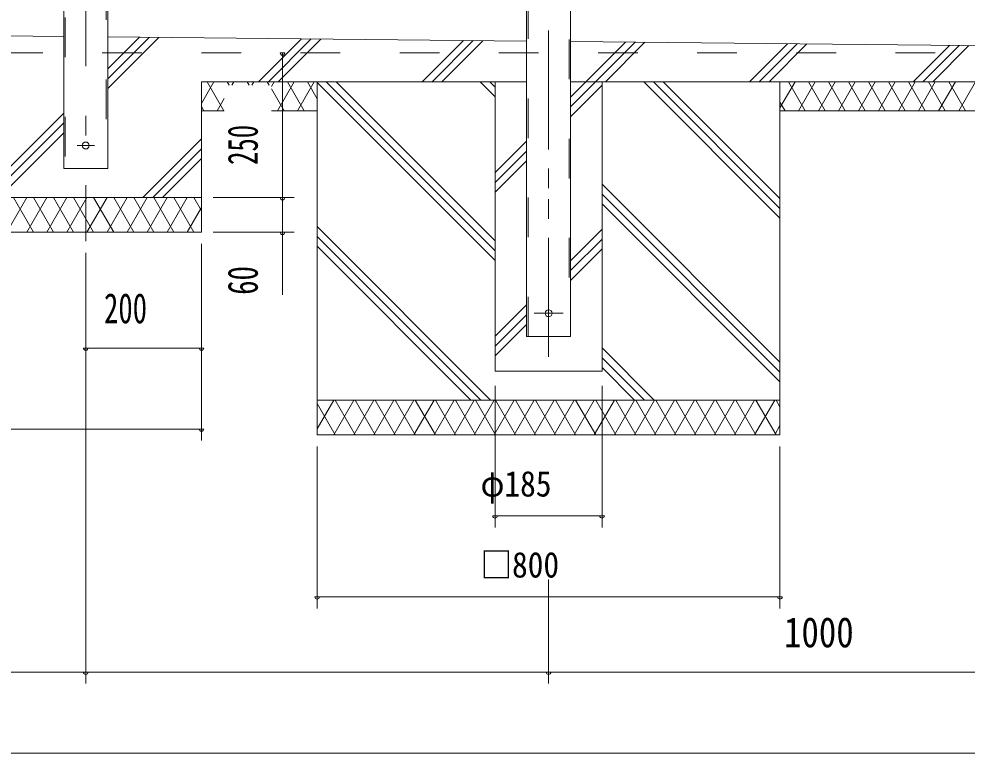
# Model space of a CAD drawing. Units: millimetres, scale not verified. Extents: x -37128 to 37128, y -14700 to 14700.
# Drawn here: x 27249 to 32985, y -3402 to 1038 of the extents above; entities that cross this region are included whole.
import ezdxf
from ezdxf.enums import TextEntityAlignment as Align

# ---------------------------------------------------------------- set-up
doc = ezdxf.new("R2010")
doc.units = ezdxf.units.MM
doc.header["$LTSCALE"] = 60
for name, pattern in [('USER2', [10, 4, -6]), ('USER3', [24, 12, -5, 2, -5]), ('USER4', [3, 0.5, -2.5])]:
    doc.linetypes.add(name, pattern=pattern)
for name, color, linetype, lineweight in [('0-6_2-0BOLD', 7, 'Continuous', 18), ('0-7_2-1HIDDEN', 3, 'USER2', 18), ('0-8_2-2CENTER', 3, 'USER3', 18), ('0-A_2-5DIM', 3, 'Continuous', 18), ('0-B_2-6HATCH', 2, 'Continuous', 18), ('0-D_F-E_J_ADD', 3, 'USER4', 18)]:
    doc.layers.add(name, color=color, linetype=linetype, lineweight=lineweight)
doc.styles.add('ＭＳ ゴシック', font='')
doc.styles.get('ＭＳ ゴシック').set_extended_font_data('MS Gothic')

msp = doc.modelspace()

# ---------------------------------------------------------------- linework, layer by layer
at = {"layer": '0-6_2-0BOLD'}
for p, q in [((27519.42, 7044.49), (27519.42, 132.9)), ((30319.44, -882.1), (30319.44, 6082.9)), ((30586.48, 5704.38), (30586.48, -882.1)), ((27786.47, 1872.4), (27786.47, 132.9)), ((30319.44, 904.23), (27786.47, 929.56)), ((30319.44, 657.9), (28352.96, 657.9)), ((33952.95, 657.9), (30586.48, 657.9)), ((28352.96, 482.9), (28491.17, 482.9)), ((29052.94, 482.9), (28775.68, 482.9)), ((33952.95, 482.9), (31852.94, 482.9)), ((27519.44, 132.9), (27786.49, 132.9)), ((26952.96, -42.1), (28352.96, -42.1)), ((30586.47, -882.1), (30319.41, -882.1)), ((31852.94, -1267.1), (29052.94, -1267.1))]:
    msp.add_line(p, q, dxfattribs=at)
for points in [[(27519.42, 932.23), (26952.95, 937.9), (26386.48, 932.23)], [(30586.49, 901.56), (33952.94, 867.9), (33952.94, 482.9)], [(28352.96, 657.9), (28352.96, -252.1), (26952.96, -252.1)], [(31852.94, 657.9), (31852.94, -1477.1), (29052.94, -1477.1), (29052.94, 657.9)], [(30129.19, 657.9), (30129.19, -1092.1), (30776.69, -1092.1), (30776.69, 657.9)]]:
    msp.add_lwpolyline(points, dxfattribs=at)
for centre in [(27652.96, 272.9), (30452.94, -742.1)]:
    msp.add_circle(centre, 21, dxfattribs=at)
at = {"layer": '0-7_2-1HIDDEN'}
for p, q in [((27529.22, 7047.22), (27529.22, 132.9)), ((30329.24, -882.1), (30329.24, 6082.9)), ((30576.69, 5714.18), (30576.69, -882.1)), ((27776.67, 1872.4), (27776.67, 132.9)), ((19952.95, 832.9), (33952.95, 832.9))]:
    msp.add_line(p, q, dxfattribs=at)
at = {"layer": '0-7_2-1HIDDEN', "linetype": 'USER3'}
msp.add_line((30540.44, -742.1), (30365.44, -742.1), dxfattribs=at)
at = {"layer": '0-8_2-2CENTER'}
for p, q in [((30452.96, 8168.6), (30452.96, -1005.48)), ((27652.94, 7232.71), (27652.94, -305.48)), ((30452.95, -1005.48), (30452.95, 832.9)), ((27705.46, 272.9), (27600.46, 272.9))]:
    msp.add_line(p, q, dxfattribs=at)
at = {"layer": '0-A_2-5DIM'}
for p, q in [((28856.96, 832.9), (28828.96, 832.9)), ((28842.96, 832.9), (28842.96, -42.1)), ((28422.96, -42.1), (28912.96, -42.1)), ((28856.96, -42.1), (28828.96, -42.1)), ((28842.96, -42.1), (28842.96, -252.1)), ((28912.96, -252.1), (28422.96, -252.1)), ((28856.96, -252.1), (28828.96, -252.1)), ((28842.96, -252.1), (28842.96, -630.1)), ((28352.96, -322.1), (28352.96, -1512.1)), ((27652.94, -2982.09), (27652.94, -375.48)), ((27666.94, -952.1), (27638.94, -952.1)), ((27652.94, -952.1), (28352.96, -952.1)), ((28366.96, -952.1), (28338.96, -952.1)), ((30129.19, -1180.63), (30129.19, -2037.1)), ((30776.69, -2037.1), (30776.69, -1180.63)), ((25552.95, -1442.1), (28352.96, -1442.1)), ((28366.96, -1442.1), (28338.96, -1442.1)), ((29052.94, -1547.1), (29052.94, -2527.1)), ((31852.94, -2527.1), (31852.94, -1547.09)), ((30143.19, -1967.1), (30115.19, -1967.1)), ((30129.19, -1967.1), (30776.69, -1967.1)), ((30790.69, -1967.1), (30762.69, -1967.1)), ((30452.95, -2352.1), (30452.95, -2982.1)), ((29066.94, -2457.1), (29038.94, -2457.1)), ((29052.94, -2457.1), (31852.94, -2457.1)), ((31866.94, -2457.1), (31838.94, -2457.1)), ((26252.95, -2912.09), (27652.94, -2912.09)), ((27666.94, -2912.09), (27638.94, -2912.09)), ((27652.94, -2912.09), (30452.95, -2912.09)), ((30466.95, -2912.09), (30438.95, -2912.09)), ((30452.95, -2912.09), (33952.94, -2912.09)), ((19952.95, -3402.09), (33952.95, -3402.09))]:
    msp.add_line(p, q, dxfattribs=at)
for centre in [(28842.96, 832.9), (28842.96, -42.1), (28842.96, -252.1), (27652.94, -952.1), (28352.96, -952.1), (28352.96, -1442.1), (30129.19, -1967.1), (30776.69, -1967.1), (29052.94, -2457.1), (31852.94, -2457.1), (27652.94, -2912.09), (30452.95, -2912.09)]:
    msp.add_arc(centre, 14, 180, 0, dxfattribs=at)
at = {"layer": '0-B_2-6HATCH'}
for p, q in [((27978.25, 927.65), (27786.47, 735.86)), ((27786.47, 676.46), (28037.06, 927.06)), ((28095.87, 926.47), (27786.47, 617.07)), ((28698.46, 657.9), (28958.41, 917.84)), ((29017.22, 917.26), (28757.86, 657.9)), ((28817.26, 657.9), (29076.03, 916.67)), ((29688.41, 657.9), (29938.56, 908.04)), ((29997.37, 907.45), (29747.81, 657.9)), ((29807.2, 657.9), (30056.17, 906.87)), ((30586.48, 566.02), (30918.7, 898.24)), ((30977.51, 897.65), (30586.48, 506.63)), ((30797.16, 657.9), (31036.32, 897.06)), ((31898.85, 888.44), (31668.31, 657.9)), ((31727.71, 657.9), (31957.66, 887.85)), ((31787.1, 657.9), (32016.47, 887.26)), ((32658.26, 657.9), (32879, 878.64)), ((32937.81, 878.05), (32717.65, 657.9)), ((32777.05, 657.9), (32996.61, 877.46)), ((28428.08, 657.9), (28352.96, 527.79)), ((28488.7, 482.9), (28387.67, 657.9)), ((28520.98, 636.99), (28508.91, 657.9)), ((28549.32, 657.9), (28537.25, 636.99)), ((28642.23, 636.99), (28630.15, 657.9)), ((28670.57, 657.9), (28658.49, 636.99)), ((28751.4, 657.9), (28763.47, 636.99)), ((28775.68, 629.96), (28791.81, 657.9)), ((28812.02, 482.9), (28913.06, 657.9)), ((28872.64, 657.9), (28973.68, 482.9)), ((28933.26, 482.9), (29034.3, 657.9)), ((28993.89, 657.9), (29052.94, 555.61)), ((29052.94, 653.41), (30129.19, -422.84)), ((29107.85, 657.9), (30129.19, -363.44)), ((29167.24, 657.9), (30129.19, -304.05)), ((30038.4, 657.9), (30129.19, 567.11)), ((30097.8, 657.9), (30129.19, 626.51)), ((30586.47, 447.23), (30776.69, 637.45)), ((31028.35, 657.9), (31852.94, -166.69)), ((31087.75, 657.9), (31852.94, -107.3)), ((31147.14, 657.9), (31852.94, -47.9)), ((31852.94, 499.93), (31944.15, 657.9)), ((31903.73, 657.9), (32004.77, 482.9)), ((31964.35, 482.9), (32065.39, 657.9)), ((32024.98, 657.9), (32126.01, 482.9)), ((32085.6, 482.9), (32186.63, 657.9)), ((32146.22, 657.9), (32247.25, 482.9)), ((32206.84, 482.9), (32307.88, 657.9)), ((32267.46, 657.9), (32368.5, 482.9)), ((32328.08, 482.9), (32429.12, 657.9)), ((32388.71, 657.9), (32489.74, 482.9)), ((32449.33, 482.9), (32550.36, 657.9)), ((32509.95, 657.9), (32610.99, 482.9)), ((32570.57, 482.9), (32671.61, 657.9)), ((32732.23, 482.9), (32631.19, 657.9)), ((32792.85, 657.9), (32691.82, 482.9)), ((32752.44, 657.9), (32853.48, 482.9)), ((32813.06, 482.9), (32914.09, 657.9)), ((32873.68, 657.9), (32974.72, 482.9)), ((32934.3, 482.9), (33035.34, 657.9)), ((28852.43, 482.9), (28775.68, 615.85)), ((28448.29, 482.9), (28491.17, 557.17)), ((31852.94, 535.87), (31883.52, 482.9)), ((27008.51, -42.1), (27519.42, 468.81)), ((28352.96, 508.01), (28367.46, 482.9)), ((27519.42, 409.41), (27067.9, -42.1)), ((27519.42, 350.02), (27127.3, -42.1)), ((27998.46, -42.1), (28352.96, 312.41)), ((30129.19, 108.74), (30319.42, 298.97)), ((28352.96, 253.01), (28057.85, -42.1)), ((30129.19, 49.35), (30319.42, 239.57)), ((28117.25, -42.1), (28352.96, 193.61)), ((30129.19, -10.05), (30319.42, 180.17)), ((30776.69, 38.4), (31852.94, -1037.85)), ((27175.24, -252.1), (27296.48, -42.1)), ((27336.89, -252.1), (27215.65, -42.1)), ((27417.72, -42.1), (27296.48, -252.1)), ((27336.89, -42.1), (27458.13, -252.1)), ((27417.72, -252.1), (27538.96, -42.1)), ((27579.38, -252.1), (27458.14, -42.1)), ((27660.21, -42.1), (27538.97, -252.1)), ((27579.38, -42.1), (27700.62, -252.1)), ((27660.21, -252.1), (27781.45, -42.1)), ((27821.87, -252.1), (27700.62, -42.1)), ((27902.7, -42.1), (27781.45, -252.1)), ((27821.87, -42.1), (27943.11, -252.1)), ((27902.7, -252.1), (28023.94, -42.1)), ((28064.35, -252.1), (27943.11, -42.1)), ((28145.18, -42.1), (28023.94, -252.1)), ((28064.35, -42.1), (28185.6, -252.1)), ((28145.18, -252.1), (28266.43, -42.1)), ((28306.84, -252.1), (28185.6, -42.1)), ((28306.84, -42.1), (28352.96, -121.98)), ((30776.69, -21), (31852.94, -1097.25)), ((28352.96, -102.22), (28266.43, -252.1)), ((30776.69, -80.39), (31852.94, -1156.64)), ((29052.94, -217.75), (30102.29, -1267.1)), ((29052.94, -277.14), (30042.9, -1267.1)), ((30586.47, -423.93), (30776.69, -233.7)), ((29052.94, -336.54), (29983.5, -1267.1)), ((30586.47, -483.33), (30776.69, -293.1)), ((30586.47, -542.72), (30776.69, -352.5)), ((30129.19, -881.21), (30319.41, -690.98)), ((30129.19, -940.6), (30319.41, -750.38)), ((30129.19, -1000), (30319.41, -809.78)), ((30776.69, -951.55), (31092.24, -1267.1)), ((30776.69, -1010.95), (31032.85, -1267.1)), ((30776.69, -1070.34), (30973.45, -1267.1)), ((29052.94, -1441.53), (29153.65, -1267.1)), ((29052.94, -1288.47), (29161.85, -1477.1)), ((29153.65, -1477.1), (29274.89, -1267.1)), ((29161.85, -1267.1), (29283.09, -1477.1)), ((29274.9, -1477.1), (29396.14, -1267.1)), ((29283.09, -1267.1), (29404.33, -1477.1)), ((29396.14, -1477.1), (29517.38, -1267.1)), ((29404.34, -1267.1), (29525.58, -1477.1)), ((29517.38, -1477.1), (29638.63, -1267.1)), ((29525.58, -1267.1), (29646.82, -1477.1)), ((29638.63, -1477.1), (29759.87, -1267.1)), ((29646.82, -1267.1), (29768.07, -1477.1)), ((29759.87, -1477.1), (29881.11, -1267.1)), ((29768.07, -1267.1), (29889.31, -1477.1)), ((29881.11, -1477.1), (30002.36, -1267.1)), ((29889.31, -1267.1), (30010.55, -1477.1)), ((30002.36, -1477.1), (30123.6, -1267.1)), ((30010.55, -1267.1), (30131.8, -1477.1)), ((30123.6, -1477.1), (30244.84, -1267.1)), ((30131.8, -1267.1), (30253.04, -1477.1)), ((30244.84, -1477.1), (30366.09, -1267.1)), ((30253.04, -1267.1), (30374.28, -1477.1)), ((30366.09, -1477.1), (30487.33, -1267.1)), ((30374.28, -1267.1), (30495.53, -1477.1)), ((30487.33, -1477.1), (30608.57, -1267.1)), ((30495.53, -1267.1), (30616.77, -1477.1)), ((30608.58, -1477.1), (30729.82, -1267.1)), ((30616.77, -1267.1), (30738.01, -1477.1)), ((30729.82, -1477.1), (30851.06, -1267.1)), ((30738.02, -1267.1), (30859.26, -1477.1)), ((30851.06, -1477.1), (30972.3, -1267.1)), ((30859.26, -1267.1), (30980.5, -1477.1)), ((30972.31, -1477.1), (31093.55, -1267.1)), ((30980.5, -1267.1), (31101.74, -1477.1)), ((31093.55, -1477.1), (31214.79, -1267.1)), ((31101.75, -1267.1), (31222.99, -1477.1)), ((31214.79, -1477.1), (31336.04, -1267.1)), ((31222.99, -1267.1), (31344.23, -1477.1)), ((31336.04, -1477.1), (31457.28, -1267.1)), ((31344.23, -1267.1), (31465.48, -1477.1)), ((31457.28, -1477.1), (31578.52, -1267.1)), ((31465.48, -1267.1), (31586.72, -1477.1)), ((31578.52, -1477.1), (31699.77, -1267.1)), ((31586.72, -1267.1), (31707.96, -1477.1)), ((31699.77, -1477.1), (31821.01, -1267.1)), ((31707.96, -1267.1), (31829.21, -1477.1)), ((31829.21, -1267.1), (31852.94, -1308.21)), ((31821.01, -1477.1), (31852.94, -1421.79))]:
    msp.add_line(p, q, dxfattribs=at)
at = {"layer": '0-D_F-E_J_ADD'}
msp.add_line((28842.96, 657.9), (28842.96, -252.1), dxfattribs=at)

# ---------------------------------------------------------------- texts
at = {"layer": '0-A_2-5DIM', "color": 7, "style": 'ＭＳ ゴシック'}
for s, width, p in [('250', 0.65, (28748.09, 155.65)), ('60', 0.7, (28748.09, -630.1))]:
    msp.add_text(s, height=182.3, rotation=90, dxfattribs=dict(at, width=width)).set_placement(p, align=Align.BOTTOM_LEFT)
for s, height, width, p in [('200', 182.3, 0.7, (27763.2, -857.23)), ('φ185', 155, 0.9, (30041.69, -1897.1)), ('□800', 155, 0.9, (30041.7, -2387.1)), ('1000', 182.3, 0.85, (31877.45, -2817.22))]:
    msp.add_text(s, height=height, dxfattribs=dict(at, width=width)).set_placement(p, align=Align.BOTTOM_LEFT)

doc.saveas('drawing.dxf')
